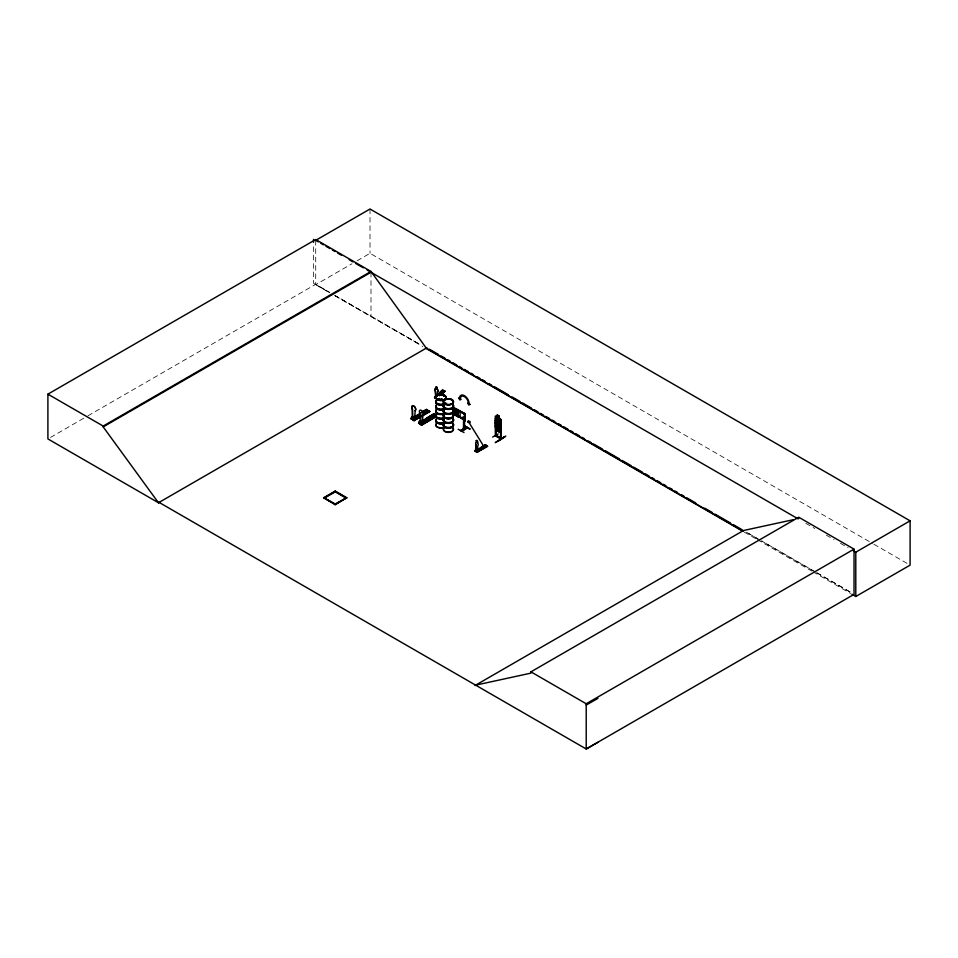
<?xml version="1.0" encoding="UTF-8"?>
<svg xmlns="http://www.w3.org/2000/svg" width="958" height="958" viewBox="0 0 958 958"><rect width="100%" height="100%" fill="white"/><g stroke="black" fill="none" stroke-linecap="round" stroke-linejoin="round"><path stroke-width="0.72" stroke-dasharray="4.79 3.59" d="M50.487 437.435L86.687 416.526M87.98 415.784L315.709 284.298L329.851 292.465M315.709 240.362L315.709 284.67L351.921 263.773M357.083 260.78L370.016 253.319L872.534 543.449M329.66 292.573L313.541 283.305L313.541 243.763M334.821 295.543L419.844 344.437L335.001 295.435M760.209 540.168L746.043 532.013L760.173 540.18M815.605 572.022L761.502 540.899L815.462 572.106M816.887 572.752L851.674 592.763M873.84 544.192L910.1 565.136M805.81 523.319L814.779 528.493M826.311 535.151L834.011 539.594M840.417 543.294L848.105 547.736M816.743 572.836L851.458 592.882M315.709 284.67L329.851 292.837M335.001 295.806L422.849 346.521M744.318 532.121L755.982 538.863M757.287 539.605L811.725 571.04M813.019 571.794L850.608 593.493M370.997 272.276L370.997 316.583M370.016 209.012L370.016 253.319M440.896 398.696A5.149 2.97 0 0 1 442.237 398.791M440.896 398.456A5.065 2.922 0 0 1 442.213 398.552"/><path stroke-width="1.44" d="M412.599 418.023L412.419 409.042A2.718 1.581 59.5 0 1 412.419 405.905A2.718 1.581 59.5 0 1 415.173 407.461A2.718 1.581 59.5 0 1 415.173 410.587L414.646 418.969C409.569 417.664 416.155 417.437 412.371 417.065L412.371 419.005M422.167 423.316L422.562 414.994M477.491 451.086L477.838 445.494A1.808 1.054 59.5 0 0 477.575 443.015L477.491 441.003M437.243 395.894L437.543 391.654A1.808 1.257 46.9 0 0 437.219 389.211L437.195 387.415M412.299 417.736L413.066 417.928M413.365 417.58L412.335 417.688L413.616 417.125M468.965 422.466C470.103 424.945 470.809 419.089 468.965 422.466L484.64 447.721L482.7 446.62L483.742 445.853L485.682 447.111L483.742 445.853M464.343 420.095L465.133 420.418L464.367 419.472M465.193 420.239L464.929 419.796M413.269 419.508L413.664 417.149L412.611 417.628M420.933 421.424C420.155 422.442 420.646 421.771 420.682 421.568M463.768 417.616L464.606 417.963L463.911 418.418L463.923 429.555L463.971 418.335C461.816 415.413 461.888 420.107 462.163 417.437M476.306 440.512L476.282 442.285A1.808 1.054 59.5 0 0 476.018 444.464L476.078 450.523M476.509 450.032L476.042 450.476L476.737 449.889M435.627 396.744L435.303 390.936A1.808 1.257 46.9 0 1 435.627 388.72L435.71 386.888M436.273 396.42L434.728 396.78C433.351 401.103 451.793 381.404 438.201 395.235M436.165 396.756L436.237 397.929L435.519 396.049M435.842 396.911L436.393 396.277M436.225 396.265L436.118 396.48M464.355 414.227L464.594 413.449L464.726 418.155M464.343 419.628L465.169 419.796M465.181 414.443C464.319 409.737 465.396 432.19 465.133 413.832M437.423 399.258L438.081 398.767M438.56 399.462L437.746 398.959L439.004 399.258M438.74 399.258L438.213 398.72L438.489 399.306M443.446 395.977L443.997 395.618M443.698 395.666L444.105 395.798M446.428 403.629L445.039 403.821M451.613 400.348L451.829 400.384M475.886 451.278L475.886 449.985C478.186 452.99 474.617 447.23 478.198 451.529L478.042 450.667L477 451.901L475.204 450.272L475.731 451.517L485.862 445.195L475.431 451.35M458.164 429.232L464.019 432.549M420.131 421.879L420.73 422.059M476.018 444.464C475.336 449.973 477.371 450.296 476.042 450.476M495.286 420.945L496.016 419.101L495.286 426.801L497.286 428.597L497.214 430.813L499.154 431.878L499.142 429.555L500.112 429.364L499.154 418.957L497.346 417.963L497.346 422.035L496.376 423.232L497.346 430.741M500.435 427.591L501.202 425.843L500.483 427.687L495.957 425.184L495.358 422.682M476.222 440.56L477.096 440.441M460.738 430.633L466.45 427.28M498.184 433.95L492.604 437.064M495.981 435.507C494.855 437.016 497.13 432.046 496.112 427.136M495.322 435.794L501.202 439.039L501.142 419.987L499.274 418.155L499.274 415.976L497.286 414.946C499.801 420.682 489.478 412.12 500.495 418.897M496.172 435.387L495.526 435.028M500.639 438.764L500.806 420.873L501.393 438.932L495.526 435.674M464.917 414.551L464.594 413.569M464.917 419.891L455.421 414.467L464.881 420.49M430.13 418.275L428.813 418.79L428.609 417.784M463.444 419.353L464.019 417.88M464.031 429.495L463.409 429.256L464.534 429.244L464.534 414.395M482.748 448.045L481.802 447.997M437.447 399.139L438.632 399.127M444.069 396.001L443.674 395.977M445.602 403.869L445.302 403.234M439.854 393.463L440.596 393.235M452.583 409.258L453.218 408.527L456.738 410.563L458.259 412.527L458.259 414.563L456.738 414.778L453.218 412.742L452.583 411.293M435.627 388.72L435.686 388.661A1.808 1.257 46.9 0 0 435.363 390.876L436.022 396.875M437.543 391.654L437.483 391.702A1.808 1.257 46.9 0 0 437.159 389.271L437.219 389.211M434.908 397.462L435.698 396.109M442.452 390.181L434.561 397.678L442.452 390.181L444.763 391.008L441.027 394.995M437.902 395.139L443.051 390.744M435.531 397.678L436.237 397.929M439.315 395.618L444.763 391.151L442.273 390.445M439.471 395.582L444.344 391.08M440.584 394.828L444.763 391.008M440.788 394.9L444.919 391.391M446.356 403.725L445.446 403.653M445.087 403.725L445.973 403.617M496.028 416.359L495.358 416.838L495.418 435.878M496.052 427.855L500.471 430.429L501.082 429.891M500.471 430.429L501.142 429.95L501.082 420.023M434.549 397.666L434.992 397.833M420.55 413.904L410.994 418.897L426.633 409.425L429.531 411.413M426.478 409.856L429.783 411.689L414.107 420.502M426.969 410.12L424.849 411.892M413.593 420.215L429.579 411.437L428.837 411.174M413.904 420.526L414.131 419.245L415.7 418.323L413.916 419.113L413.916 420.035L411.449 418.646L412.79 416.67L411.233 417.592L411.233 418.754L414.323 420.79M418.754 423.244L434.154 413.772L436.094 414.862M436.094 415.101L434.178 414.143M434.154 414L434.944 414.706M435.243 416.215L420.861 424.55L421.436 424.897M497.214 430.813L499.214 431.842M478.198 450.751L477 452.236L487.586 446.332L485.862 445.195M487.418 445.925L476.629 452.032L477.252 452.38M477.3 452.404L475.048 451.146L485.478 444.979L487.55 446.332M497.286 414.946L496.388 421.496L497.346 423.771L497.346 427.831L499.777 429.28L498.567 426.118C501.226 424.765 498.831 422.37 498.16 425.412L496.495 422.37L497.765 425.663C495.322 426.921 497.418 429.268 498.184 426.406L499.154 428.861L499.142 424.753L500.112 423.556L500.112 419.484L499.274 418.155M495.981 436.153L496.112 418.275M501.333 421.173L500.603 420.993M495.957 425.184L500.495 427.555M500.543 438.225C505.213 438.896 487.323 431.974 501.046 438.345M500.543 438.68L500.806 420.873M504.124 436.932C477.276 454.224 522.11 425.484 498.795 440.824M412.467 417.796L412.419 409.042M415.173 410.587L415.054 410.659A2.718 1.581 59.5 0 0 415.054 407.521A2.718 1.581 59.5 0 0 412.311 405.976A2.718 1.581 59.5 0 0 412.311 409.114M422.466 411.892C431.04 415.664 418.311 412.359 424.023 410.97L426.933 412.85L424.023 410.97M425.065 410.359C433.639 414.119 420.921 410.814 426.633 409.425M422.945 412.299L427.196 409.976M420.622 413.964L411.377 419.125M423.137 412.419L427.388 410.371M411.94 419.448L419.652 414.898L411.808 419.221M424.789 411.868L427.364 410.347M413.341 420.215L419.987 416.287M422.334 414.898L428.992 410.97L429.4 411.485M413.413 420.263L420.023 416.431M422.406 414.958L429.016 411.126M415.018 419.676L429.543 411.078M429.555 411.293L413.952 420.586M436.01 416.778L421.831 425.124L418.742 423.089L418.742 421.939C421.688 418.095 420.382 427.543 420.778 421.915L419.748 421.496L419.748 423.424M419.748 421.496L419.891 423.352L420.778 423.855M423.22 423.807L422.993 422.526L421.424 424.37L418.969 422.981L420.538 421.137M427.017 417.975C435.591 421.736 422.861 418.43 428.585 417.053L431.495 418.921L428.585 417.053M429.974 416.227C438.548 419.999 425.819 416.694 431.543 415.305L434.453 417.185L431.543 415.305M432.585 414.694C441.159 418.454 428.43 415.149 434.154 413.772M418.969 422.981L420.837 421.64M422.37 420.981L434.118 414.119M433.028 415.125L418.886 423.46L433.459 415.221M434.716 414.323L418.514 423.256M433.591 415.449L419.46 423.783L433.663 415.461M435.782 416.395L421.424 424.873L421.652 423.58L423.22 422.658M420.861 424.55L436.501 415.317M421.46 424.921L435.447 416.467M435.818 416.538L421.269 424.801M477.491 441.47L477.575 443.015M475.204 450.272L476.401 449.745M480.724 447.637C485.91 449.901 478.509 448.045 481.766 447.015L483.706 448.116M484.437 445.446C489.622 447.709 482.221 445.853 485.478 444.823M475.3 451.29L485.478 444.979M476.617 452.02L487.071 445.961M477 452.236L487.43 446.069M455.421 408.551L465.193 413.868L455.421 408.551L464.929 414.622M455.421 409.15L455.613 408.443M455.421 414.467L455.421 415.065M463.72 416.993L464.211 418.191L464.211 417.46L463.325 417.963M463.6 418.251L463.444 429.304M464.235 425.723L470.043 429.016L463.911 425.532M460.475 430.537L466.498 427.364M461.433 430.717L467.169 427.388L461.481 430.765M467.181 427.663L461.516 431.088M461.756 431.256L467.468 427.903M159.172 502.435L158.549 502.806L47.9 438.92L47.9 394.157L315.709 239.536L370.997 271.449L426.286 348.137L742.833 530.9M315.709 239.536L315.709 240.362L370.016 209.012L910.1 520.829L910.1 565.136L855.793 596.487L851.913 594.235M47.9 394.157L103.189 426.071L370.997 271.449M597.936 742.306L586.212 748.988L159.1 502.399L158.465 502.758L103.189 426.897L370.997 272.276M158.465 502.758L426.909 347.778M452.463 407.773L453.194 407.354M458.187 410.383L453.158 407.473L460.139 412.108L460.139 417.233L458.187 416.778M460.079 412.144L458.199 410.311M323.72 497.717L335.228 491.071L346.736 497.717L335.228 504.734L323.72 497.717L335.228 504.363L346.736 497.717M323.72 498.088L335.228 491.442L346.736 498.088M335.228 491.813L324.355 498.088L335.228 504.004L346.101 498.088L335.228 491.813L335.228 491.071M475.024 685.521L743.468 530.528L792.925 519.775M475.647 685.15L530.936 673.127L530.936 671.845L798.744 517.224L854.033 549.138L854.033 594.367L586.212 748.988L586.212 703.759L854.033 549.138M798.744 518.506L798.122 518.877L367.142 270.048M853.231 550.694L855.793 552.179L910.1 520.829M586.212 705.052L597.936 698.37M481.79 447.626L482.82 447.865M445.446 403.102L446.488 403.474M440.836 393.69L440.105 393.738M428.789 417.88L430.13 418.191M429.711 418.598L428.621 418.526M500.747 437.914L501.118 439.051M463.971 425.819L469.779 429.112M438.01 399.69L438.417 399.69A5.077 2.934 0 0 0 437.315 400.133M437.938 399.306L437.866 399.462M435.531 396.384L436.357 396.552M495.705 435.71L495.382 418.107L495.921 418.395M495.945 419.137L500.543 421.604L501.142 424.107L500.483 421.64L495.993 419.233M497.346 422.023L499.154 423.029M500.531 430.393L499.082 429.591L499.082 431.771M482.7 446.476L484.64 447.566M476.569 451.553L475.97 449.925M420.167 422.286L422.274 423.244L422.682 414.922A2.718 1.581 59.5 0 0 422.682 411.796A2.718 1.581 59.5 0 0 419.939 410.24A2.718 1.581 59.5 0 0 419.939 413.377L420.37 422.286M455.613 409.042L465.133 414.503M463.72 417.736L464.606 418.143L462.007 417.532M456.81 415.018L462.738 418.418M462.163 418.454L463.6 419.269M456.81 415.616L463.947 419.676M315.709 240.362L318.284 241.847M320.858 243.332L323.433 244.817M325.995 246.302L329.851 248.529M332.426 250.014L335.001 251.499M337.575 252.984L341.431 255.211M349.143 259.666L352.999 261.893M355.574 263.378L363.286 267.821M429.495 349.263L438.536 354.484M441.123 355.981L445.003 358.22M447.578 359.705L450.164 361.202M452.751 362.687L456.631 364.926M459.217 366.423L461.792 367.92M464.379 369.405L468.258 371.644M470.845 373.141L473.42 374.626M477.3 376.865L479.886 378.362M482.473 379.847L485.047 381.344M488.927 383.583L491.514 385.068M494.1 386.565L508.315 394.768M512.183 397.007L519.943 401.486M522.517 402.971L531.57 408.192M534.145 409.689L538.025 411.928M540.611 413.413L543.198 414.91M545.785 416.407L549.653 418.634M552.239 420.131L554.826 421.628M558.694 423.855L561.28 425.352M563.867 426.849L567.747 429.088M570.333 430.573L572.908 432.07M575.495 433.555L579.374 435.794M581.961 437.291L584.536 438.776M588.416 441.015L591.002 442.512M593.589 443.997L602.63 449.218M605.216 450.715L619.431 458.918M622.005 460.415L631.059 465.636M633.633 467.121L642.686 472.354M645.261 473.839L649.141 476.078M651.727 477.575L654.314 479.06M656.901 480.557L660.769 482.796M663.355 484.281L665.942 485.778M669.81 488.017L672.396 489.502M674.983 490.999L677.569 492.484M681.449 494.723L684.024 496.22M686.611 497.705L695.652 502.938M704.705 508.159L712.453 512.626M715.039 514.123L730.547 523.068M733.121 524.565L742.175 529.786M425.436 348.017L743.025 531.379M530.936 671.845L586.212 703.759M436.597 386.757L437.159 389.271M428.382 418.478L429.004 417.64L430.154 418.323M495.49 422.67L496.064 425.101M855.793 552.179L855.793 596.487M478.042 450.667L478.042 451.29M422.993 422.526L422.993 423.448M420.311 421.017L420.311 422.167M415.7 418.323L415.7 419.472L412.239 417.149L412.239 419.089M415.473 418.191L415.473 419.113M335.228 504.004L335.228 504.734M313.541 239.368L313.541 242.302M103.189 426.071L103.189 426.897M452.871 409.665A5.149 2.97 0 0 1 448.416 414.119A5.149 2.97 0 0 1 443.961 409.665M452.799 409.964A5.065 2.922 0 0 1 448.416 414.359A5.065 2.922 0 0 1 444.033 409.964M452.787 413.796A5.041 2.91 0 0 1 448.416 418.167A5.041 2.91 0 0 1 444.045 413.796M452.799 414.072A5.065 2.922 0 0 1 448.416 418.466A5.065 2.922 0 0 1 444.033 414.072M452.871 404.767A5.149 2.97 0 0 1 448.416 409.234A5.149 2.97 0 0 1 443.961 404.767M452.799 409.15A5.065 2.922 0 0 1 448.416 413.533A5.065 2.922 0 0 1 444.033 409.15M452.799 405.078A5.065 2.922 0 0 1 448.416 409.461A5.065 2.922 0 0 1 444.033 405.078M452.871 409.413A5.149 2.97 0 0 1 448.416 413.868A5.149 2.97 0 0 1 443.961 409.413M452.871 404.516A5.149 2.97 0 0 1 448.416 408.982A5.149 2.97 0 0 1 443.961 404.516M452.799 404.264A5.065 2.922 0 0 1 448.416 408.647A5.065 2.922 0 0 1 444.033 404.264M452.871 423.604A5.149 2.97 0 0 1 448.416 428.058A5.149 2.97 0 0 1 443.961 423.604M452.799 423.903A5.065 2.922 0 0 1 448.416 428.298A5.065 2.922 0 0 1 444.033 423.903M452.787 427.735A5.041 2.91 0 0 1 448.416 432.106A5.041 2.91 0 0 1 444.045 427.735M452.799 414.515A5.065 2.922 0 0 1 448.416 418.897A5.065 2.922 0 0 1 444.033 414.515M452.799 428.01A5.065 2.922 0 0 1 448.416 432.405A5.065 2.922 0 0 1 444.033 428.01M452.823 414.251A5.089 2.934 0 0 1 448.416 418.658A5.089 2.934 0 0 1 444.009 414.251M452.871 418.706A5.149 2.97 0 0 1 448.416 423.173A5.149 2.97 0 0 1 443.961 418.706M452.799 423.089A5.065 2.922 0 0 1 448.416 427.472A5.065 2.922 0 0 1 444.033 423.089M452.799 419.017A5.065 2.922 0 0 1 448.416 423.4A5.065 2.922 0 0 1 444.033 419.017M452.871 423.352A5.149 2.97 0 0 1 448.416 427.807A5.149 2.97 0 0 1 443.961 423.352M452.871 418.454A5.149 2.97 0 0 1 448.416 422.921A5.149 2.97 0 0 1 443.961 418.454M452.799 418.203A5.065 2.922 0 0 1 448.416 422.586A5.065 2.922 0 0 1 444.033 418.203M444.536 408.91A5.149 2.97 0 0 1 437.77 409.162A5.149 2.97 0 0 1 436.441 405.318M444.488 409.162A5.065 2.922 0 0 1 437.818 409.413A5.065 2.922 0 0 1 436.513 405.629M444.464 412.97A5.041 2.91 0 0 1 437.83 413.221A5.041 2.91 0 0 1 436.537 409.461M444.488 413.269A5.065 2.922 0 0 1 437.818 413.521A5.065 2.922 0 0 1 436.513 409.737M444.536 404.025A5.149 2.97 0 0 1 437.77 404.276A5.149 2.97 0 0 1 436.441 400.432M437.255 399.821A5.149 2.97 0 0 1 439.566 399.043M444.488 408.348A5.077 2.934 0 0 1 437.806 408.599A5.077 2.934 0 0 1 436.501 404.803M444.488 404.276A5.077 2.934 0 0 1 437.806 404.527A5.077 2.934 0 0 1 436.501 400.731M444.536 408.659A5.149 2.97 0 0 1 437.77 408.91A5.149 2.97 0 0 1 436.441 405.066M444.536 403.773A5.149 2.97 0 0 1 437.77 404.025A5.149 2.97 0 0 1 436.441 400.181M437.255 399.57A5.149 2.97 0 0 1 439.566 398.791M444.488 403.45A5.065 2.922 0 0 1 437.818 403.701A5.065 2.922 0 0 1 436.513 399.917M437.315 399.318A5.065 2.922 0 0 1 439.59 398.552M444.536 422.849A5.149 2.97 0 0 1 437.77 423.101A5.149 2.97 0 0 1 436.441 419.257M444.488 423.101A5.065 2.922 0 0 1 437.818 423.352A5.065 2.922 0 0 1 436.513 419.568M444.464 426.909A5.041 2.91 0 0 1 437.83 427.16A5.041 2.91 0 0 1 436.537 423.4M444.464 413.7A5.041 2.91 0 0 1 437.83 413.952A5.041 2.91 0 0 1 436.537 410.18M444.488 427.208A5.065 2.922 0 0 1 437.818 427.46A5.065 2.922 0 0 1 436.513 423.675M444.5 413.461A5.089 2.934 0 0 1 437.806 413.712A5.089 2.934 0 0 1 436.501 409.916M444.536 417.963A5.149 2.97 0 0 1 437.77 418.215A5.149 2.97 0 0 1 436.441 414.371M444.488 422.286A5.077 2.934 0 0 1 437.806 422.538A5.077 2.934 0 0 1 436.501 418.742M444.488 418.215A5.077 2.934 0 0 1 437.806 418.466A5.077 2.934 0 0 1 436.501 414.67M444.536 422.598A5.149 2.97 0 0 1 437.77 422.849A5.149 2.97 0 0 1 436.441 419.005M444.536 417.712A5.149 2.97 0 0 1 437.77 417.963A5.149 2.97 0 0 1 436.441 414.119M444.488 417.389A5.065 2.922 0 0 1 437.818 417.64A5.065 2.922 0 0 1 436.513 413.856M457.577 411.677L455.697 412.156L457.469 415.089L455.289 412.383L453.134 412.503L454.858 411.712L453.122 408.85L455.301 411.485L457.577 411.677M467.672 421.736C468.821 424.214 469.516 418.359 467.672 421.736M453.206 413.892L452.463 412.85L453.206 413.892M458.259 416.826L453.134 413.928L458.259 416.826M470.007 404.42L468.833 405.042L467.66 403.09L468.474 403.546A5.712 3.329 59.6 0 0 464.402 396.576A5.712 3.329 59.6 0 0 460.331 398.923L461.133 399.378L459.888 399.965L458.642 397.965L459.445 398.42A6.838 3.988 59.6 0 1 464.319 395.606A6.838 3.988 59.6 0 1 469.204 403.965L470.007 404.42M443.985 391.738L441.674 390.912L443.985 391.738M443.458 392.229L441.147 391.403L443.458 392.229M442.668 392.96L440.357 392.133L442.668 392.96M441.973 393.606L439.662 392.78L441.973 393.606M441.183 394.337L438.884 393.522L441.183 394.337M498.831 416.227L497.669 415.592L498.831 416.958L498.831 416.227M499.142 424.753L497.346 423.759L499.154 424.765M498.831 430.465L497.669 429.831L498.831 431.196L498.831 430.465M456.738 411.653L453.218 409.617L453.218 411.653L456.738 413.688L456.738 411.653M445.889 404.156A5.053 2.922 0 0 0 453.469 401.63A5.053 2.922 0 0 0 445.889 399.091A5.053 2.922 0 0 0 445.889 404.156M445.877 404.575A5.065 2.922 0 0 0 453.481 402.037A5.065 2.922 0 0 0 445.877 399.51A5.065 2.922 0 0 0 445.877 404.575M445.877 404.336A5.089 2.934 0 0 0 453.505 401.785A5.089 2.934 0 0 0 445.877 399.246A5.089 2.934 0 0 0 445.877 404.336M438.369 399.809A5.065 2.922 0 0 0 445.973 397.271A5.065 2.922 0 0 0 438.369 394.744A5.065 2.922 0 0 0 438.369 399.809M438.369 400.216A5.053 2.922 0 0 0 445.961 397.69A5.053 2.922 0 0 0 438.369 395.163A5.053 2.922 0 0 0 438.369 400.216M438.357 400.001A5.089 2.934 0 0 0 445.985 397.462A5.089 2.934 0 0 0 438.357 394.912A5.089 2.934 0 0 0 438.357 400.001"/></g></svg>
